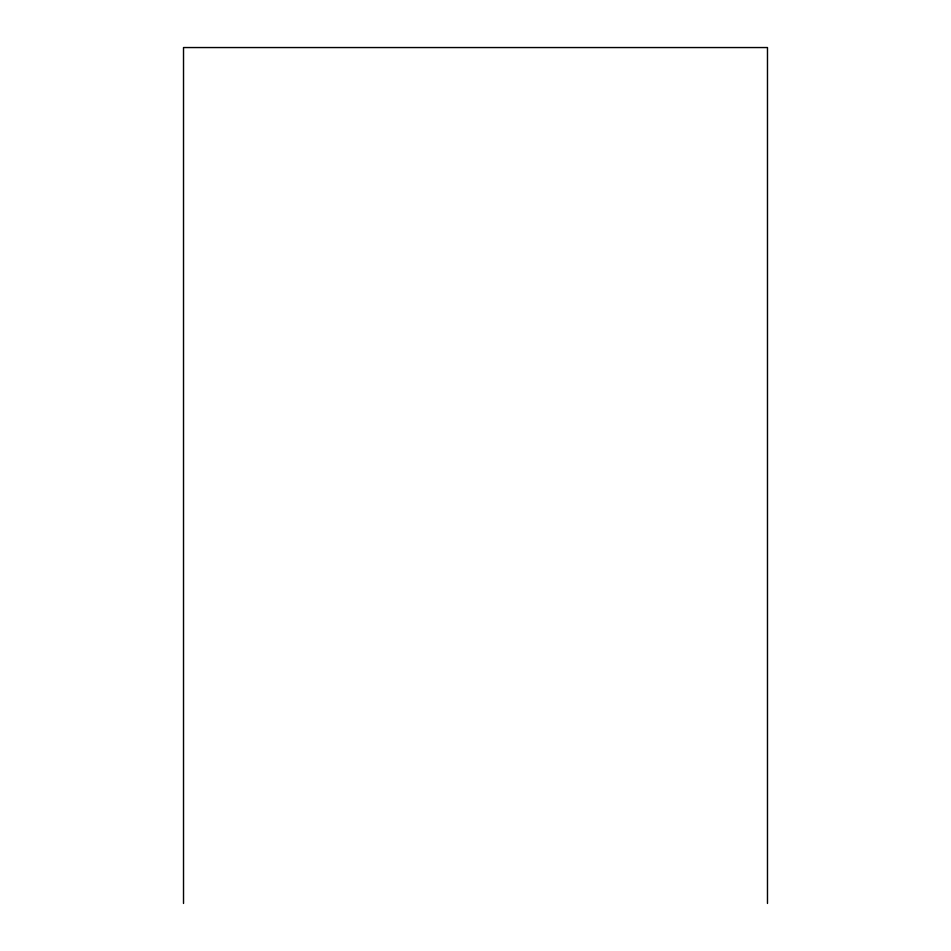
<?xml version="1.0" encoding="UTF-8"?>
<svg xmlns="http://www.w3.org/2000/svg" width="951" height="951" viewBox="0 0 951 951"><rect width="100%" height="100%" fill="white"/><g stroke="black" fill="none" stroke-linecap="round" stroke-linejoin="round"><path stroke-width="1.43" d="M767.481 903.45L767.481 47.55L183.519 47.55L183.519 903.45"/></g></svg>
